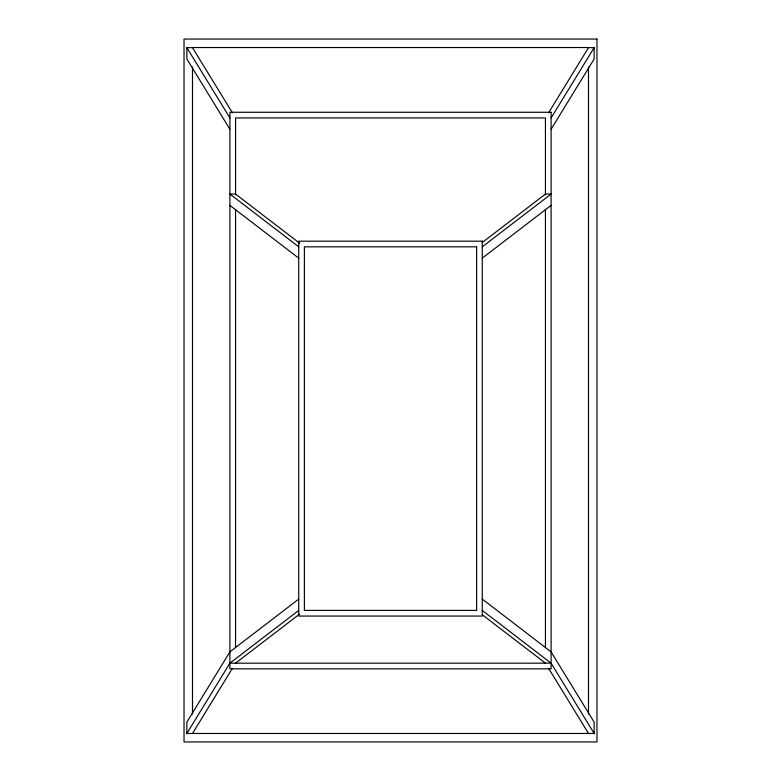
<?xml version="1.0" encoding="UTF-8"?>
<svg xmlns="http://www.w3.org/2000/svg" width="781" height="781" viewBox="0 0 781 781"><rect width="100%" height="100%" fill="white"/><g stroke="black" fill="none" stroke-linecap="round" stroke-linejoin="round"><path stroke-width="1.17" d="M548.604 112.786L588.493 47.67L594.146 47.67L594.146 58.985L551.093 129.265M551.093 117.951L594.341 47.348M186.659 733.779L229.907 663.176L298.732 610.4M192.507 733.466L232.396 668.351M482.346 242.442L545.441 194.059L551.093 194.059L482.267 246.835M482.267 258.15L551.093 205.374M298.732 599.086L229.907 651.862L186.854 722.152L186.854 733.466L594.146 733.466L594.146 722.152L551.093 651.862L482.267 599.086M235.559 663.176L299.611 614.071M192.507 47.534L588.493 47.534M229.907 663.176L551.093 663.176L594.341 733.779M299.611 243.174L235.559 194.059L229.907 194.059L298.732 246.835M229.907 205.374L298.732 258.15M482.267 610.4L551.093 663.176M482.346 614.803L545.441 663.176M232.396 112.786L192.507 47.67L186.854 47.67L186.854 58.985L229.907 129.265M186.659 47.348L229.907 117.951M548.604 668.351L588.493 733.466M588.493 67.029L588.493 713.971M545.441 194.781L545.441 117.931L235.559 117.931L235.559 194.781M545.441 209.415L545.441 647.322M235.559 209.415L235.559 647.322M192.507 67.029L192.507 713.971M596.977 39.05L184.023 39.05L184.023 741.95L596.977 741.95L596.977 39.05M551.093 112.269L229.907 112.269L229.907 668.839L551.093 668.839L551.093 112.269M482.267 241.183L298.732 241.183L298.732 616.063L482.267 616.063L482.267 241.183M476.615 246.835L304.385 246.835L304.385 610.4L476.615 610.4L476.615 246.835"/></g></svg>
